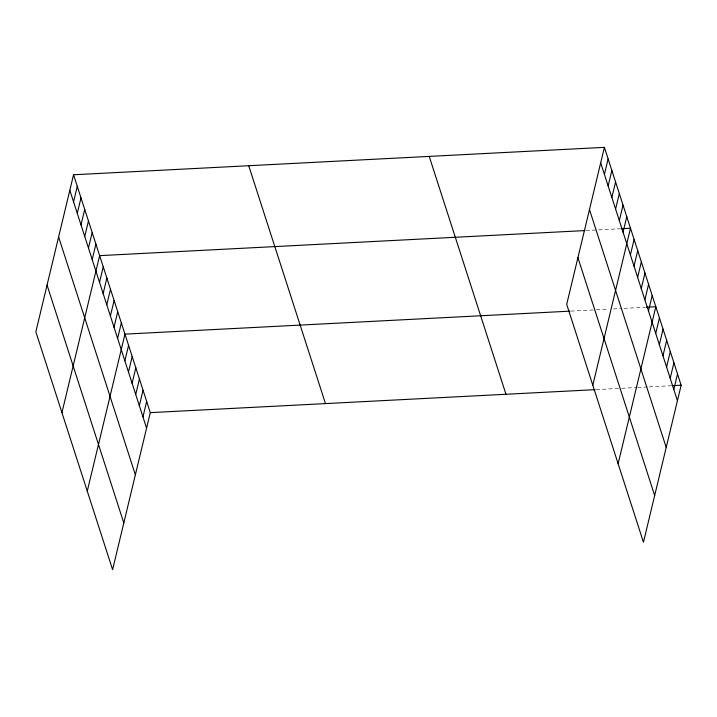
<?xml version="1.0" encoding="UTF-8"?>
<svg xmlns="http://www.w3.org/2000/svg" width="717" height="717" viewBox="0 0 717 717"><rect width="100%" height="100%" fill="white"/><g stroke="black" fill="none" stroke-linecap="round" stroke-linejoin="round"><path stroke-width="0.54" stroke-dasharray="3.58 2.69" d="M585.906 230.524L596.526 229.978M598.65 229.87L619.882 228.777M570.884 311.106L595.307 309.852M596.365 309.789L608.043 309.188M613.358 308.919L621.845 308.48M623.969 308.364L645.21 307.27M596.212 389.609L620.635 388.345M621.693 388.291L636.562 387.521M637.619 387.467L647.173 386.974M649.297 386.866L671.596 385.71"/><path stroke-width="1.08" d="M73.546 174.769L35.85 331.783L112.596 569.648L150.292 412.642L73.546 174.769L604.404 147.352L681.15 385.217L643.454 542.231L566.708 304.358L604.404 147.352M73.555 201.818L77.275 186.321M77.284 213.37L81.003 197.883M81.012 224.923L84.731 209.436M84.74 236.476L88.451 220.988M88.46 248.028L92.179 232.541M92.188 259.581L95.908 244.094M61.94 412.66L99.636 255.646L584.848 230.587M99.538 282.346L103.257 266.858M103.158 293.567L106.869 278.071M106.77 304.779L110.49 289.292M110.391 315.991L114.111 300.504M114.012 327.203L117.731 311.716M117.624 338.415L121.343 322.928M87.268 491.154L124.964 334.14L569.827 311.16M124.866 360.848L128.585 345.361M128.477 372.06L132.197 356.573M132.098 383.272L135.818 367.785M135.719 394.484L139.439 378.997M139.331 405.697L143.05 390.209M142.952 416.918L146.671 401.43M604.413 174.392L608.133 158.905M608.141 185.945L611.861 170.458M611.87 197.498L615.589 182.01M615.598 209.05L619.318 193.563M619.327 220.603L623.046 205.116M623.055 232.156L626.775 216.668M592.807 385.235L630.503 228.221L620.94 228.723M630.395 254.929L634.115 239.442M634.016 266.141L637.736 250.654M637.637 277.354L641.356 261.866M641.249 288.566L644.968 273.078M644.87 299.778L648.589 284.291M648.491 310.999L652.21 295.512M618.126 463.729L655.822 306.724L646.268 307.217M655.723 333.423L659.443 317.936M659.344 344.635L663.064 329.148M662.956 355.847L666.676 340.36M666.577 367.068L670.296 351.581M670.198 378.28L673.917 362.793M673.81 389.492L677.529 374.005M150.292 412.642L595.155 389.663M672.654 385.656L681.15 385.217M600.685 162.84L677.431 400.704M589.473 209.543L666.218 447.408M577.92 257.654L654.666 495.528M429.223 156.396L505.969 394.269M248.727 165.726L325.473 403.59M69.827 190.256L146.573 428.13M58.615 236.96L135.361 474.833M47.062 285.079L123.808 522.944"/></g></svg>
